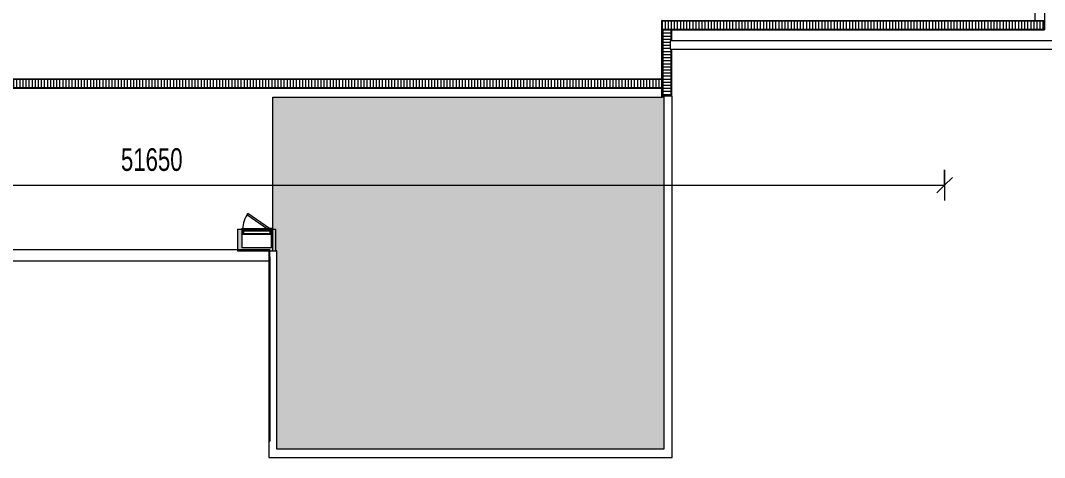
# Model space of a CAD drawing. Header units: millimetres. Extents: x 15878 to 679837, y -72324 to 391440.
# Drawn here: x 524065 to 557390, y -8678 to 5557 of the extents above; entities that cross this region are included whole.
import ezdxf

# ---------------------------------------------------------------- set-up
doc = ezdxf.new("R2010")
doc.units = ezdxf.units.MM
for name, color, linetype, lineweight in [('A-ANNO-DIMS', 211, 'Continuous', 5), ('A-ANNO-DIMS-500', 211, 'Continuous', 5), ('A-DOOR', 31, 'Continuous', 5), ('A-DOOR-FRAM', 31, 'Continuous', 5), ('A-FLOR', 192, 'Continuous', 5), ('A-FLOR-PATT', 8, 'Continuous', 5), ('A-WALL', 113, 'Continuous', 5), ('A-WALL-PATT', 111, 'Continuous', 18), ('Q-CASE', 31, 'Continuous', 5)]:
    doc.layers.add(name, color=color, linetype=linetype, lineweight=lineweight)
doc.styles.add('Arial', font='arial.ttf', dxfattribs={"width": 0.7, "height": 737.649701})
doc.dimstyles.new('Linear_-_1_5mm_Arial', dxfattribs={"dimscale": 304.8, "dimtxt": 750, "dimasz": 1.64042, "dimexe": 1.64042, "dimexo": 0.0625, "dimgap": 0.82021, "dimtad": 1, "dimdec": 0, "dimzin": 0, "dimdsep": 46, "dimtxsty": 'Arial', "dimblk1": 'OBLIQUE', "dimblk2": 'OBLIQUE', "dimsah": 1, "dimcen": 0.09, "dimadec": 0, "dimazin": 0, "dimtfac": 1, "dimtdec": 4, "dimtix": 1, "dimtmove": 0, "dimatfit": 3, "dimfxl": 1.64042, "dimfxlon": 1, "dimtvp": 1, "dimtolj": 1, "dimtzin": 0, "dimarcsym": 2})
pattern_1 = [(270, (465350.23, 609.6), (100, 6e-15), [])]

# ---------------------------------------------------------------- blocks, each defined once
blk = doc.blocks.new('DLN-Surface Channel-S1 - 300x150 _WD_-15753152-FOOTPRINT 1_F')
at = {"layer": 'Q-CASE'}
h = blk.add_hatch(dxfattribs=at)
h.set_pattern_fill('FP_3715', color=256, style=0, pattern_type=2)
h.set_pattern_definition(pattern_1)
h.paths.add_polyline_path([(1510, -135), (6215, -135), (6215, 135), (-6215, 135), (-6215, -135), (-981, -135)], flags=0)
for p, q in [((-6225, -150), (-6225, 150)), ((-6215, 150), (-6225, 150)), ((-6215, 150), (-6215, -150)), ((-6215, 140), (-6215, 150)), ((-6215, 150), (6215, 150)), ((-6215, 140), (6215, 140)), ((-6215, -135), (-6215, 135)), ((6215, 135), (-6215, 135)), ((6215, -150), (6215, 150)), ((6225, 150), (6215, 150)), ((6215, 150), (6215, 140)), ((6215, 135), (6215, -135)), ((6225, 150), (6225, -150)), ((-6225, -150), (-6215, -150)), ((-6215, -135), (6215, -135)), ((-6215, -150), (-6215, -140)), ((6215, -140), (-6215, -140)), ((-5915, -150), (6215, -150)), ((6215, -140), (6215, -150)), ((6215, -150), (6225, -150))]:
    blk.add_line(p, q, dxfattribs=at)
blk = doc.blocks.new('DLN-Surface Channel-S1 - 300x150 _WD_-15753181-FOOTPRINT 1_F')
at = {"layer": 'Q-CASE'}
h = blk.add_hatch(dxfattribs=at)
h.set_pattern_fill('FP_3715', color=256, style=0, pattern_type=2)
h.set_pattern_definition(pattern_1)
h.paths.add_polyline_path([(1090, -95), (1065, -95), (1065, 135), (-465, 135), (-465, 105), (-735, 105), (-735, 135), (-1090, 135), (-1090, -135), (1090, -135)], flags=0)
for p, q in [((-1100, -150), (-1100, 150)), ((-1090, 150), (-1100, 150)), ((-1090, 150), (-1090, -150)), ((-1090, 140), (-1090, 150)), ((-1090, 150), (-735, 150)), ((-1090, 140), (-735, 140)), ((-1090, -135), (-1090, 135)), ((-735, 135), (-1090, 135)), ((-466, 150), (1065, 150)), ((-466, 140), (1065, 140)), ((1065, 135), (-466, 135)), ((-1100, -150), (-1090, -150)), ((-1090, -135), (1090, -135)), ((-1090, -150), (-1090, -140)), ((1090, -140), (-1090, -140)), ((-1090, -150), (1090, -150)), ((1090, -150), (1090, -95)), ((1090, -95), (1090, -135)), ((1090, -140), (1090, -150)), ((1090, -150), (1100, -150)), ((1100, -95), (1100, -150))]:
    blk.add_line(p, q, dxfattribs=at)
blk = doc.blocks.new('DLN-Access Panel__AP02_ - _AP02a_ 900 x 1100 _WH_-13786691-FOOTPRINT 1_F')
at = {"layer": 'A-DOOR'}
for p, q in [((-490, 75), (-490, 85)), ((-490, 85), (-490, 75)), ((-478, 85), (-490, 85)), ((-490, 85), (-478, 85)), ((-490, 75), (490, 75)), ((-490, 75), (-475, 75)), ((475, 85), (-475, 85)), ((-475, 85), (-460, 85)), ((-475, 75), (-460, 75)), ((-460, 85), (-460, 75)), ((-460, 85), (460, 85)), ((460, 85), (-460, 85)), ((-460, 75), (-460, 85)), ((-460, 85), (460, 85)), ((460, 75), (-460, 75)), ((-460, 75), (-425, 75)), ((-460, 75), (-425, 75)), ((-425, 75), (425, 75)), ((-425, 75), (425, 75)), ((425, 75), (460, 75)), ((425, 75), (460, 75)), ((460, 85), (460, 75)), ((460, 85), (460, 75)), ((460, 85), (475, 85)), ((460, 75), (475, 75)), ((475, 75), (490, 75)), ((490, 85), (478, 85)), ((478, 85), (490, 85)), ((490, 75), (490, 85)), ((490, 75), (490, 85)), ((-465, -95), (-503, -95)), ((-503, -95), (-503, -100)), ((-503, -100), (-503, -95)), ((-503, -95), (-465, -95)), ((-503, -100), (-465, -100)), ((-465, -100), (-503, -100)), ((-490, -85), (-490, -75)), ((-490, -75), (-490, -85)), ((490, -75), (-490, -75)), ((-490, -75), (-475, -75)), ((-490, -85), (490, -85)), ((-490, -85), (-465, -85)), ((-475, -75), (-465, -75)), ((-465, -75), (-465, -85)), ((-450, -75), (-465, -75)), ((-465, -75), (-450, -75)), ((-465, -85), (-465, -75)), ((-413, -75), (-465, -75)), ((-465, -75), (-465, -85)), ((-465, -85), (-465, -75)), ((-465, -75), (-413, -75)), ((-465, -85), (-465, -95)), ((-465, -95), (-465, -85)), ((-465, -85), (-465, -97)), ((-465, -97), (-465, -85)), ((-456, -75), (-460, -75)), ((-460, -75), (-456, -75)), ((-460, -75), (-460, -85)), ((-460, -75), (460, -75)), ((-413, -75), (-460, -75)), ((-460, -75), (-413, -75)), ((-460, -77), (-460, -85)), ((-460, -85), (-460, -77)), ((-460, -85), (-460, -77)), ((-460, -85), (-460, -97)), ((-460, -97), (-460, -85)), ((460, -85), (-460, -85)), ((-456, -85), (-456, -78)), ((-456, -78), (-456, -85)), ((-456, -97), (-456, -86)), ((-456, -86), (-456, -97)), ((-421, -34), (-450, -75)), ((-450, -75), (-444, -79)), ((-450, -80), (-413, -80)), ((-413, -80), (-450, -80)), ((-450, -97), (-450, -85)), ((-450, -85), (-450, -97)), ((-450, -97), (-450, -85)), ((-450, -85), (-450, -97)), ((-450, -85), (-405, -85)), ((-450, -85), (-405, -85)), ((-444, -79), (-436, -85)), ((-405, -95), (-443, -95)), ((-443, -95), (-443, -100)), ((-443, -100), (-443, -95)), ((-443, -95), (-405, -95)), ((-443, -100), (-405, -100)), ((-405, -100), (-443, -100)), ((-436, -85), (-421, -95)), ((-363, -75), (-421, -34)), ((-414, -100), (287, -591)), ((-413, -80), (-413, -75)), ((-413, -75), (-413, -80)), ((-405, -75), (-413, -75)), ((-413, -75), (-405, -75)), ((-405, -75), (-405, -85)), ((-390, -75), (-405, -75)), ((-405, -75), (-390, -75)), ((-405, -85), (-405, -75)), ((-353, -75), (-405, -75)), ((-405, -75), (-405, -85)), ((-405, -85), (-405, -75)), ((-405, -75), (-353, -75)), ((-390, -75), (-405, -75)), ((-405, -75), (-390, -75)), ((-405, -85), (-405, -95)), ((-405, -95), (-405, -85)), ((-405, -85), (-405, -97)), ((-405, -97), (-405, -85)), ((-405, -85), (-398, -85)), ((-405, -85), (-398, -85)), ((-396, -75), (-400, -75)), ((-400, -75), (-396, -75)), ((-400, -77), (-400, -85)), ((-400, -85), (-400, -77)), ((-400, -85), (-400, -97)), ((-400, -97), (-400, -85)), ((-396, -85), (-396, -78)), ((-396, -78), (-396, -85)), ((-396, -97), (-396, -86)), ((-396, -86), (-396, -97)), ((-353, -75), (-390, -75)), ((-390, -75), (-353, -75)), ((-390, -80), (-353, -80)), ((-353, -80), (-390, -80)), ((-390, -97), (-390, -85)), ((-390, -85), (-390, -97)), ((-390, -97), (-390, -85)), ((-390, -85), (-390, -97)), ((-390, -85), (460, -85)), ((-390, -85), (460, -85)), ((-349, -85), (-356, -80)), ((-353, -80), (-353, -75)), ((-353, -75), (-353, -80)), ((450, -75), (-353, -75)), ((-353, -75), (450, -75)), ((316, -550), (-349, -85)), ((460, -75), (450, -75)), ((450, -75), (460, -75)), ((460, -75), (460, -85)), ((460, -75), (460, -85)), ((460, -75), (475, -75)), ((460, -85), (490, -85)), ((475, -75), (490, -75)), ((490, -85), (490, -75)), ((490, -85), (490, -75)), ((287, -591), (316, -550))]:
    blk.add_line(p, q, dxfattribs=at)
for centre, radius, start, end in [((-458, -97), 7.5, 199.4712, 360), ((-458, -97), 7.5, 199.4712, 0), ((-458, -97), 7.5, 180, 0), ((-458, -97), 7.5, 180, 0), ((-458, -97), 2, 180, 360), ((-458, -97), 2, 180, 0), ((-398, -97), 7.5, 199.4712, 360), ((-398, -97), 7.5, 199.4712, 0), ((-398, -97), 7.5, 180, 0), ((-398, -97), 7.5, 180, 0), ((-398, -97), 2, 180, 360), ((-398, -97), 2, 180, 0), ((-450, -75), 900, 325, 359.3465), ((-450, -75), 900, 359.9926, 0.5), ((-450, -75), 900, 359.3465, 359.9926)]:
    blk.add_arc(centre, radius, start, end, dxfattribs=at)
at = {"layer": 'A-DOOR-FRAM'}
for p, q in [((475, 75), (-475, 75)), ((-475, 75), (-475, -75)), ((-475, 75), (-475, -75)), ((-460, 75), (-475, 75)), ((-425, 75), (-460, 75)), ((-425, -25), (-425, 75)), ((-425, -25), (-425, 75)), ((-425, 75), (425, 75)), ((425, 75), (-425, 75)), ((425, 75), (-425, 75)), ((425, -25), (425, 75)), ((425, 75), (425, -25)), ((460, 75), (425, 75)), ((475, 75), (460, 75)), ((475, 75), (475, -75)), ((475, -75), (475, 75)), ((-475, -75), (475, -75)), ((-465, -75), (-475, -75)), ((-413, -75), (-460, -75)), ((-450, -75), (-450, -25)), ((-450, -75), (-450, -25)), ((-450, -25), (450, -25)), ((-425, -25), (-450, -25)), ((450, -75), (-450, -75)), ((-413, -75), (-450, -75)), ((425, -25), (-425, -25)), ((-425, -25), (425, -25)), ((425, -25), (-425, -25)), ((-405, -75), (-413, -75)), ((-405, -75), (-413, -75)), ((-390, -75), (-405, -75)), ((-390, -75), (-405, -75)), ((-353, -75), (-390, -75)), ((-353, -75), (-390, -75)), ((450, -75), (-353, -75)), ((450, -75), (-353, -75)), ((450, -25), (425, -25)), ((450, -75), (450, -25)), ((450, -25), (450, -75)), ((460, -75), (450, -75)), ((475, -75), (460, -75))]:
    blk.add_line(p, q, dxfattribs=at)
blk = doc.blocks.new('DLN-Surface Channel-S1 - 300x150 _WD_-15753210-FOOTPRINT 1_F')
at = {"layer": 'Q-CASE'}
h = blk.add_hatch(dxfattribs=at)
h.set_pattern_fill('FP_3715', color=256, style=0, pattern_type=2)
h.set_pattern_definition(pattern_1)
h.paths.add_polyline_path([(-20870, -135), (20870, -135), (20870, 135), (-20870, 135)], flags=0)
for p, q in [((-20870, 150), (20870, 150)), ((-20870, 140), (20870, 140)), ((20870, 135), (-20870, 135)), ((20870, -150), (20870, 150)), ((20880, 150), (20870, 150)), ((20870, 150), (20870, 140)), ((20870, 135), (20870, -135)), ((-20870, -135), (20870, -135)), ((20870, -140), (-20870, -140)), ((-20870, -150), (20870, -150)), ((20870, -140), (20870, -150)), ((20870, -150), (20880, -150))]:
    blk.add_line(p, q, dxfattribs=at)
blk = doc.blocks.new('DIMBLOCK114-FOOTPRINT 1_F')
at = {"layer": 'A-ANNO-DIMS-500'}
for p, q in [((502490, 689), (502490, -311)), ((502490, 189), (502490, 689)), ((554140, 689), (554140, -311)), ((554140, 189), (554140, 689)), ((502490, 189), (502740, 439)), ((554140, 189), (554390, 439)), ((502490, 189), (502240, -61)), ((502490, 189), (554140, 189)), ((554140, 189), (553890, -61))]:
    blk.add_line(p, q, dxfattribs=at)
at = {"layer": 'A-ANNO-DIMS-500', "color": 0, "insert": (527334, 1396), "char_height": 737.6, "width": 2353.85, "attachment_point": 1, "line_spacing_factor": 0.938532, "style": 'Arial'}
blk.add_mtext('51650', dxfattribs=at)
blk = doc.blocks.new('_Oblique')
at = {"color": 0, "linetype": 'ByBlock', "lineweight": -2}
blk.add_line((-0.5, -0.5), (0.5, 0.5), dxfattribs=at)

msp = doc.modelspace()

# ---------------------------------------------------------------- hatches: boundary and pattern name
at = {"layer": 'A-FLOR-PATT'}
h = msp.add_hatch(dxfattribs=at)
h.set_pattern_fill('FP_3720', color=256, style=0, pattern_type=2)
h.set_pattern_definition([(90, (539374.48, -2682.46), (-179.605, 179.605), [47.625, -311.585]), (45, (539374.48, -2682.46), (-179.605, 179.605), [47.625, -206.375]), (135, (539374.48, -2682.46), (-179.605, -179.605), [47.625, -206.375])])
h.paths.add_polyline_path([(545004.5, -8407.5), (545004.5, 3057.1), (532277, 3057.5), (532277, -1242.5), (532377, -1242.5), (532377, -1942.5), (532412, -1942.5), (532412, -8407.5), (539045.2, -8407.5)], flags=0)
at = {"layer": 'A-WALL-PATT', "lineweight": 5, "transparency": 33554560}
for points in [[(531277, -1942.5), (531274.3, -1402.5), (531262, -1402.5), (531262, -1392.5), (531277, -1392.5), (531277, -1242.5), (531127, -1242.5), (531127, -1942.5)], [(532227, -1942.5), (532377, -1942.5), (532377, -1242.5), (532227, -1242.5), (532227, -1392.5), (532242, -1392.5), (532242, -1402.5), (532227, -1402.5), (532227, -1907.5)], [(531827, -1942.5), (532227, -1942.5), (532227, -1842.5), (531277, -1842.5), (531277, -1942.5)]]:
    msp.add_hatch(color=253, dxfattribs=at).paths.add_polyline_path(points, flags=0)

# ---------------------------------------------------------------- linework, layer by layer
at = {"layer": 'A-FLOR'}
for p, q in [((557089.5, 5557.5), (557089.5, 15724.2)), ((557389.5, 15724.2), (557389.5, 5257.5)), ((544939.5, 3657.5), (544939.5, 5557.5)), ((544939.5, 5557.5), (557089.5, 5557.5)), ((557389.5, 5257.5), (545249.5, 5257.5)), ((503189.5, 3657.5), (544939.5, 3657.5)), ((544939.5, 3357.5), (503189.5, 3357.5)), ((544939.5, 3057.5), (544939.5, 3357.5)), ((532277, -1942.5), (532277, 3057.5)), ((532277, 3057.5), (544949.5, 3057.5)), ((545274.5, 3092.5), (545004.5, 3092.5)), ((545004.5, 3092.5), (545004.5, -8407.5)), ((545274.5, -8677.5), (545274.5, 3092.5)), ((532177, -1907.5), (503189.5, -1907.5)), ((532142, -1942.5), (532142, -8677.5)), ((532177, -2142.5), (532177, -1907.5)), ((532412, -1942.5), (532377, -1942.5)), ((532412, -8407.5), (532412, -1942.5)), ((502864.5, -2267.5), (532177, -2267.5)), ((545004.5, -8407.5), (532412, -8407.5)), ((532142, -8677.5), (545274.5, -8677.5))]:
    msp.add_line(p, q, dxfattribs=at)
at = {"layer": 'A-FLOR', "lineweight": 13}
for p, q in [((557754.5, 4892.5), (545204.5, 4892.5)), ((545204.5, 4892.5), (545204.5, 4622.5)), ((545204.5, 4622.5), (558024.5, 4622.5))]:
    msp.add_line(p, q, dxfattribs=at)
at = {"layer": 'A-WALL'}
for p, q in [((531127, -1242.5), (531127, -1942.5)), ((531127, -1242.5), (532377, -1242.5)), ((531277, -1842.5), (531277, -1242.5)), ((532227, -1242.5), (532227, -1842.5)), ((532377, -1942.5), (532377, -1242.5)), ((531277, -1392.5), (532227, -1392.5)), ((531127, -1942.5), (532377, -1942.5)), ((532227, -1842.5), (531277, -1842.5)), ((532160, -8142.5), (532160, -2142.5)), ((532177, -2142.5), (532160, -2142.5)), ((532177, -2142.5), (532177, -8142.5)), ((532160, -8142.5), (532177, -8142.5))]:
    msp.add_line(p, q, dxfattribs=at)

# ---------------------------------------------------------------- block references
at = {"layer": 'A-DOOR', "rotation": 180}
msp.add_blockref('DLN-Access Panel__AP02_ - _AP02a_ 900 x 1100 _WH_-13786691-FOOTPRINT 1_F', (531752, -1317.5), dxfattribs=at)
at = {"layer": 'Q-CASE'}
for name, p in [('DLN-Surface Channel-S1 - 300x150 _WD_-15753152-FOOTPRINT 1_F', (551164.5, 5407.5)), ('DLN-Surface Channel-S1 - 300x150 _WD_-15753210-FOOTPRINT 1_F', (524069.5, 3507.5))]:
    msp.add_blockref(name, p, dxfattribs=at)
at = {"layer": 'Q-CASE', "rotation": 269.9999999999996}
msp.add_blockref('DLN-Surface Channel-S1 - 300x150 _WD_-15753181-FOOTPRINT 1_F', (545099.5, 4157.3), dxfattribs=at)

# ---------------------------------------------------------------- dimensions: what is measured, and where the dimension line sits
at = {"layer": 'A-ANNO-DIMS'}
dim = msp.add_linear_dim(base=(554139.5, 189.1), p1=(502489.5, 689.1), p2=(554139.5, 689.1), dimstyle='Linear_-_1_5mm_Arial', override={"dimpost": '<>', "dimfxl": 51649.999942}, dxfattribs=at)
dim.commit()
dim.dimension.update_dxf_attribs({"geometry": 'DIMBLOCK114-FOOTPRINT 1_F', "text_midpoint": (528314.5, 815.7)})

doc.saveas('drawing.dxf')
